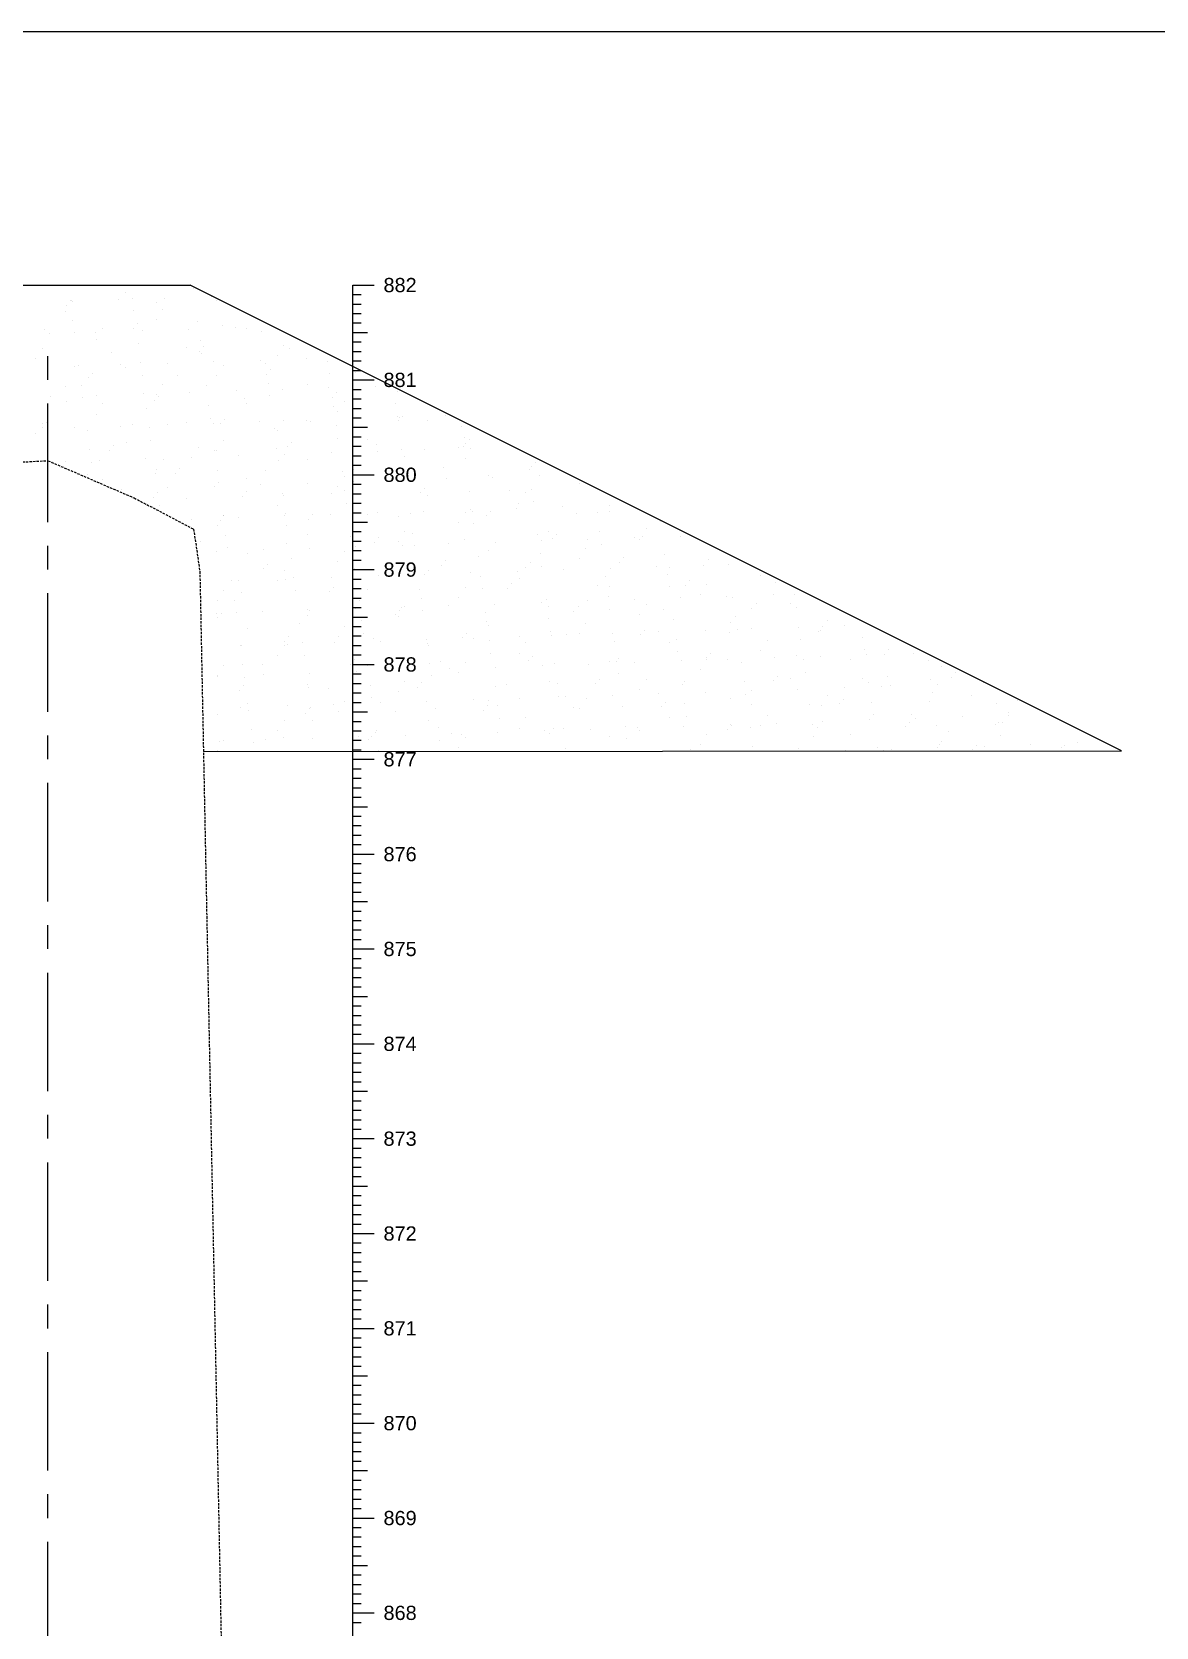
# Model space of a CAD drawing. Header units: millimetres. Extents: x 2640 to 12113, y 6003 to 13668.
# Drawn here: x 4032 to 4150.6, y 12209 to 12377.2 of the extents above; entities that cross this region are included whole.
import ezdxf
from ezdxf.enums import TextEntityAlignment as Align

# ---------------------------------------------------------------- set-up
doc = ezdxf.new("R2010")
doc.units = ezdxf.units.MM
doc.linetypes.add('CENTER', pattern=[2, 1.25, -0.25, 0.25, -0.25])
doc.linetypes.add('HIDDEN', pattern=[0.375, 0.25, -0.125])
for name, color, linetype in [('CL', 6, 'CENTER'), ('CS_Drawing', 7, 'Continuous'), ('GL', 3, 'HIDDEN')]:
    doc.layers.add(name, color=color, linetype=linetype)
doc.styles.get("Standard").update_dxf_attribs({"font": 'arial.ttf'})

msp = doc.modelspace()

# ---------------------------------------------------------------- linework, layer by layer
for p in [(4018.728, 12350.504), (4146.922, 12301.407)]:
    msp.add_line(p, (4048.728, 12350.504))
at = {"linetype": 'Continuous'}
for p, q in [((4036.081, 12348.856), (4036.081, 12348.856)), ((4036.167, 12348.841), (4036.167, 12348.841)), ((4036.284, 12348.799), (4036.284, 12348.799)), ((4041.178, 12348.959), (4041.178, 12348.959)), ((4041.946, 12349.728), (4041.946, 12349.728)), ((4042.621, 12349.133), (4042.621, 12349.133)), ((4045.191, 12348.622), (4045.191, 12348.622)), ((4046.072, 12349.119), (4046.072, 12349.119)), ((4049.063, 12350.152), (4049.063, 12350.152)), ((4050.967, 12349.279), (4050.967, 12349.279)), ((4051.528, 12348.904), (4051.528, 12348.904)), ((4035.585, 12347.677), (4035.585, 12347.677)), ((4035.738, 12348.373), (4035.738, 12348.373)), ((4042.795, 12347.81), (4042.795, 12347.81)), ((4045.85, 12347.924), (4045.85, 12347.924)), ((4033.421, 12345.845), (4033.421, 12345.845)), ((4033.903, 12345.364), (4033.903, 12345.364)), ((4036.353, 12346.791), (4036.353, 12346.791)), ((4036.527, 12345.469), (4036.527, 12345.469)), ((4038.797, 12345.524), (4038.797, 12345.524)), ((4039.489, 12345.872), (4039.489, 12345.872)), ((4042.737, 12345.944), (4042.737, 12345.944)), ((4043.166, 12346.412), (4043.166, 12346.412)), ((4043.691, 12345.684), (4043.691, 12345.684)), ((4045.167, 12346.853), (4045.167, 12346.853)), ((4048.585, 12345.844), (4048.585, 12345.844)), ((4049.517, 12346.702), (4049.517, 12346.702)), ((4052.191, 12346.192), (4052.191, 12346.192)), ((4053.479, 12346.004), (4053.479, 12346.004)), ((4054.681, 12345.921), (4054.681, 12345.921)), ((4056.231, 12345.657), (4056.231, 12345.657)), ((4033.129, 12343.821), (4033.129, 12343.821)), ((4038.807, 12344.801), (4038.807, 12344.801)), ((4043.249, 12344.36), (4043.249, 12344.36)), ((4048.32, 12343.87), (4048.32, 12343.87)), ((4049.789, 12344.637), (4049.789, 12344.637)), ((4050.166, 12343.982), (4050.166, 12343.982)), ((4058.585, 12344.117), (4058.585, 12344.117)), ((4059.191, 12343.763), (4059.191, 12343.763)), ((4032.446, 12342.75), (4032.446, 12342.75)), ((4036.531, 12341.938), (4036.531, 12341.938)), ((4036.981, 12342.019), (4036.981, 12342.019)), ((4040.421, 12343.416), (4040.421, 12343.416)), ((4041.426, 12342.098), (4041.426, 12342.098)), ((4043.521, 12342.295), (4043.521, 12342.295)), ((4046.32, 12342.258), (4046.32, 12342.258)), ((4049.737, 12343.514), (4049.737, 12343.514)), ((4049.963, 12343.315), (4049.963, 12343.315)), ((4051.214, 12342.418), (4051.214, 12342.418)), ((4052.224, 12342.065), (4052.224, 12342.065)), ((4056.108, 12342.578), (4056.108, 12342.578)), ((4056.686, 12342.207), (4056.686, 12342.207)), ((4057.902, 12343.046), (4057.902, 12343.046)), ((4061.002, 12342.738), (4061.002, 12342.738)), ((4063.226, 12342.484), (4063.226, 12342.484)), ((4037.967, 12340.738), (4037.967, 12340.738)), ((4038.396, 12341.206), (4038.396, 12341.206)), ((4041.96, 12341.819), (4041.96, 12341.819)), ((4043.695, 12340.973), (4043.695, 12340.973)), ((4047.421, 12340.986), (4047.421, 12340.986)), ((4051.542, 12340.994), (4051.542, 12340.994)), ((4056.737, 12341.085), (4056.737, 12341.085)), ((4057.166, 12341.553), (4057.166, 12341.553)), ((4063.4, 12341.162), (4063.4, 12341.162)), ((4066.191, 12341.333), (4066.191, 12341.333)), ((4033.988, 12338.715), (4033.988, 12338.715)), ((4035.6, 12339.767), (4035.6, 12339.767)), ((4037.253, 12339.954), (4037.253, 12339.954)), ((4037.427, 12338.631), (4037.427, 12338.631)), ((4038.882, 12338.875), (4038.882, 12338.875)), ((4043.776, 12339.035), (4043.776, 12339.035)), ((4045.182, 12338.943), (4045.182, 12338.943)), ((4045.396, 12338.776), (4045.396, 12338.776)), ((4045.864, 12340.014), (4045.864, 12340.014)), ((4048.67, 12339.195), (4048.67, 12339.195)), ((4050.418, 12339.865), (4050.418, 12339.865)), ((4053.564, 12339.355), (4053.564, 12339.355)), ((4054.42, 12338.557), (4054.42, 12338.557)), ((4056.958, 12340.142), (4056.958, 12340.142)), ((4057.132, 12338.82), (4057.132, 12338.82)), ((4058.458, 12339.515), (4058.458, 12339.515)), ((4061.056, 12340.063), (4061.056, 12340.063)), ((4063.352, 12339.675), (4063.352, 12339.675)), ((4063.737, 12338.655), (4063.737, 12338.655)), ((4064.166, 12339.123), (4064.166, 12339.123)), ((4068.246, 12339.835), (4068.246, 12339.835)), ((4070.638, 12339.238), (4070.638, 12339.238)), ((4035.65, 12338.21), (4035.65, 12338.21)), ((4038.821, 12336.891), (4038.821, 12336.891)), ((4039.504, 12337.963), (4039.504, 12337.963)), ((4044.149, 12337.523), (4044.149, 12337.523)), ((4044.967, 12338.308), (4044.967, 12338.308)), ((4050.689, 12337.8), (4050.689, 12337.8)), ((4054.695, 12338.011), (4054.695, 12338.011)), ((4063.854, 12337.712), (4063.854, 12337.712)), ((4064.277, 12337.187), (4064.277, 12337.187)), ((4064.96, 12338.258), (4064.96, 12338.258)), ((4070.394, 12337.989), (4070.394, 12337.989)), ((4033.143, 12335.911), (4033.143, 12335.911)), ((4033.196, 12335.532), (4033.196, 12335.532)), ((4033.625, 12336), (4033.625, 12336)), ((4036.5, 12335.441), (4036.5, 12335.441)), ((4037.881, 12335.181), (4037.881, 12335.181)), ((4041.394, 12335.601), (4041.394, 12335.601)), ((4042.65, 12335.78), (4042.65, 12335.78)), ((4044.421, 12335.458), (4044.421, 12335.458)), ((4046.288, 12335.761), (4046.288, 12335.761)), ((4048.335, 12335.96), (4048.335, 12335.96)), ((4050.863, 12336.478), (4050.863, 12336.478)), ((4051.183, 12335.921), (4051.183, 12335.921)), ((4051.966, 12335.879), (4051.966, 12335.879)), ((4052.395, 12336.347), (4052.395, 12336.347)), ((4056.077, 12336.081), (4056.077, 12336.081)), ((4057.586, 12335.37), (4057.586, 12335.37)), ((4057.917, 12335.136), (4057.917, 12335.136)), ((4058.599, 12336.207), (4058.599, 12336.207)), ((4060.971, 12336.241), (4060.971, 12336.241)), ((4061.42, 12336.127), (4061.42, 12336.127)), ((4064.126, 12335.647), (4064.126, 12335.647)), ((4065.865, 12336.401), (4065.865, 12336.401)), ((4070.568, 12336.667), (4070.568, 12336.667)), ((4070.737, 12336.226), (4070.737, 12336.226)), ((4070.759, 12336.561), (4070.759, 12336.561)), ((4071.166, 12336.694), (4071.166, 12336.694)), ((4073.791, 12336.256), (4073.791, 12336.256)), ((4075.653, 12336.721), (4075.653, 12336.721)), ((4077.29, 12335.558), (4077.29, 12335.558)), ((4032.461, 12334.84), (4032.461, 12334.84)), ((4040.625, 12333.57), (4040.625, 12333.57)), ((4041.974, 12333.909), (4041.974, 12333.909)), ((4044.595, 12334.136), (4044.595, 12334.136)), ((4052.239, 12334.155), (4052.239, 12334.155)), ((4058.966, 12333.449), (4058.966, 12333.449)), ((4059.395, 12333.917), (4059.395, 12333.917)), ((4064.3, 12334.325), (4064.3, 12334.325)), ((4067.43, 12334.204), (4067.43, 12334.204)), ((4068.42, 12333.698), (4068.42, 12333.698)), ((4077.562, 12333.493), (4077.562, 12333.493)), ((4077.695, 12334.451), (4077.695, 12334.451)), ((4077.736, 12333.796), (4077.736, 12333.796)), ((4078.165, 12334.264), (4078.165, 12334.264)), ((4034.235, 12331.855), (4034.235, 12331.855)), ((4035.614, 12331.857), (4035.614, 12331.857)), ((4038.153, 12333.116), (4038.153, 12333.116)), ((4038.327, 12331.794), (4038.327, 12331.794)), ((4039.129, 12332.015), (4039.129, 12332.015)), ((4040.196, 12333.102), (4040.196, 12333.102)), ((4044.023, 12332.175), (4044.023, 12332.175)), ((4045.878, 12332.104), (4045.878, 12332.104)), ((4048.917, 12332.335), (4048.917, 12332.335)), ((4049.65, 12333.351), (4049.65, 12333.351)), ((4051.318, 12333.028), (4051.318, 12333.028)), ((4051.556, 12333.084), (4051.556, 12333.084)), ((4053.811, 12332.495), (4053.811, 12332.495)), ((4057.858, 12333.305), (4057.858, 12333.305)), ((4058.032, 12331.983), (4058.032, 12331.983)), ((4058.705, 12332.655), (4058.705, 12332.655)), ((4061.07, 12332.153), (4061.07, 12332.153)), ((4063.6, 12332.815), (4063.6, 12332.815)), ((4068.494, 12332.975), (4068.494, 12332.975)), ((4071.022, 12333.217), (4071.022, 12333.217)), ((4071.334, 12332.4), (4071.334, 12332.4)), ((4073.388, 12333.135), (4073.388, 12333.135)), ((4077.012, 12333.38), (4077.012, 12333.38)), ((4077.736, 12332.171), (4077.736, 12332.171)), ((4078.282, 12333.295), (4078.282, 12333.295)), ((4085.165, 12331.835), (4085.165, 12331.835)), ((4037.88, 12330.574), (4037.88, 12330.574)), ((4045.05, 12330.686), (4045.05, 12330.686)), ((4045.196, 12331.033), (4045.196, 12331.033)), ((4047.196, 12330.673), (4047.196, 12330.673)), ((4047.625, 12331.141), (4047.625, 12331.141)), ((4051.59, 12330.963), (4051.59, 12330.963)), ((4054.71, 12330.101), (4054.71, 12330.101)), ((4056.65, 12330.921), (4056.65, 12330.921)), ((4064.754, 12330.875), (4064.754, 12330.875)), ((4064.974, 12330.348), (4064.974, 12330.348)), ((4065.966, 12331.02), (4065.966, 12331.02)), ((4066.395, 12331.488), (4066.395, 12331.488)), ((4075.42, 12331.268), (4075.42, 12331.268)), ((4075.738, 12330.072), (4075.738, 12330.072)), ((4080.166, 12330.397), (4080.166, 12330.397)), ((4080.632, 12330.232), (4080.632, 12330.232)), ((4084.459, 12331.063), (4084.459, 12331.063)), ((4084.736, 12331.367), (4084.736, 12331.367)), ((4085.526, 12330.392), (4085.526, 12330.392)), ((4039.518, 12330.053), (4039.518, 12330.053)), ((4041.479, 12328.952), (4041.479, 12328.952)), ((4045.321, 12328.621), (4045.321, 12328.621)), ((4046.373, 12329.112), (4046.373, 12329.112)), ((4051.267, 12329.272), (4051.267, 12329.272)), ((4051.764, 12329.641), (4051.764, 12329.641)), ((4054.625, 12328.711), (4054.625, 12328.711)), ((4056.162, 12329.432), (4056.162, 12329.432)), ((4058.486, 12328.533), (4058.486, 12328.533)), ((4061.056, 12329.592), (4061.056, 12329.592)), ((4063.649, 12328.492), (4063.649, 12328.492)), ((4064.292, 12329.277), (4064.292, 12329.277)), ((4065.026, 12328.81), (4065.026, 12328.81)), ((4065.95, 12329.752), (4065.95, 12329.752)), ((4072.966, 12328.59), (4072.966, 12328.59)), ((4073.395, 12329.058), (4073.395, 12329.058)), ((4078.19, 12328.721), (4078.19, 12328.721)), ((4082.419, 12328.839), (4082.419, 12328.839)), ((4084.07, 12328.592), (4084.07, 12328.592)), ((4084.73, 12328.998), (4084.73, 12328.998)), ((4089.748, 12329.573), (4089.748, 12329.573)), ((4091.736, 12328.937), (4091.736, 12328.937)), ((4044.879, 12328.145), (4044.879, 12328.145)), ((4045.495, 12327.299), (4045.495, 12327.299)), ((4048.349, 12328.05), (4048.349, 12328.05)), ((4054.196, 12328.243), (4054.196, 12328.243)), ((4057.931, 12327.226), (4057.931, 12327.226)), ((4058.614, 12328.297), (4058.614, 12328.297)), ((4065.2, 12327.488), (4065.2, 12327.488)), ((4073.805, 12328.346), (4073.805, 12328.346)), ((4078.251, 12326.798), (4078.251, 12326.798)), ((4083.145, 12326.958), (4083.145, 12326.958)), ((4083.387, 12327.521), (4083.387, 12327.521)), ((4084.904, 12327.676), (4084.904, 12327.676)), ((4088.039, 12327.118), (4088.039, 12327.118)), ((4092.933, 12327.278), (4092.933, 12327.278)), ((4048.886, 12325.837), (4048.886, 12325.837)), ((4051.571, 12325.174), (4051.571, 12325.174)), ((4051.879, 12325.715), (4051.879, 12325.715)), ((4052.218, 12326.191), (4052.218, 12326.191)), ((4052.253, 12326.245), (4052.253, 12326.245)), ((4053.78, 12325.997), (4053.78, 12325.997)), ((4058.674, 12326.158), (4058.674, 12326.158)), ((4058.758, 12326.468), (4058.758, 12326.468)), ((4058.932, 12325.146), (4058.932, 12325.146)), ((4061.196, 12325.814), (4061.196, 12325.814)), ((4061.625, 12326.282), (4061.625, 12326.282)), ((4063.568, 12326.318), (4063.568, 12326.318)), ((4067.445, 12326.294), (4067.445, 12326.294)), ((4068.462, 12326.478), (4068.462, 12326.478)), ((4070.649, 12326.062), (4070.649, 12326.062)), ((4071.922, 12326.379), (4071.922, 12326.379)), ((4073.357, 12326.638), (4073.357, 12326.638)), ((4077.027, 12325.47), (4077.027, 12325.47)), ((4077.709, 12326.541), (4077.709, 12326.541)), ((4078.462, 12326.656), (4078.462, 12326.656)), ((4078.636, 12325.334), (4078.636, 12325.334)), ((4079.966, 12326.161), (4079.966, 12326.161)), ((4080.395, 12326.629), (4080.395, 12326.629)), ((4089.419, 12326.409), (4089.419, 12326.409)), ((4091.627, 12326.568), (4091.627, 12326.568)), ((4092.901, 12326.59), (4092.901, 12326.59)), ((4098.341, 12325.523), (4098.341, 12325.523)), ((4049.854, 12323.505), (4049.854, 12323.505)), ((4052.49, 12324.126), (4052.49, 12324.126)), ((4061.084, 12324.243), (4061.084, 12324.243)), ((4065.654, 12324.038), (4065.654, 12324.038)), ((4068.195, 12323.384), (4068.195, 12323.384)), ((4068.624, 12323.852), (4068.624, 12323.852)), ((4070.666, 12323.419), (4070.666, 12323.419)), ((4071.349, 12324.49), (4071.349, 12324.49)), ((4072.194, 12324.314), (4072.194, 12324.314)), ((4077.649, 12323.633), (4077.649, 12323.633)), ((4080.879, 12323.372), (4080.879, 12323.372)), ((4085.359, 12324.226), (4085.359, 12324.226)), ((4085.774, 12323.532), (4085.774, 12323.532)), ((4086.54, 12324.538), (4086.54, 12324.538)), ((4086.965, 12323.731), (4086.965, 12323.731)), ((4087.394, 12324.199), (4087.394, 12324.199)), ((4090.668, 12323.692), (4090.668, 12323.692)), ((4091.899, 12324.503), (4091.899, 12324.503)), ((4095.562, 12323.852), (4095.562, 12323.852)), ((4096.122, 12323.714), (4096.122, 12323.714)), ((4096.419, 12323.98), (4096.419, 12323.98)), ((4096.805, 12324.785), (4096.805, 12324.785)), ((4100.456, 12324.012), (4100.456, 12324.012)), ((4049.425, 12323.037), (4049.425, 12323.037)), ((4051.515, 12322.412), (4051.515, 12322.412)), ((4052.664, 12322.804), (4052.664, 12322.804)), ((4054.724, 12322.191), (4054.724, 12322.191)), ((4056.409, 12322.572), (4056.409, 12322.572)), ((4058.879, 12323.286), (4058.879, 12323.286)), ((4059.386, 12321.696), (4059.386, 12321.696)), ((4061.303, 12322.732), (4061.303, 12322.732)), ((4064.988, 12322.438), (4064.988, 12322.438)), ((4065.926, 12321.973), (4065.926, 12321.973)), ((4066.197, 12322.892), (4066.197, 12322.892)), ((4071.091, 12323.052), (4071.091, 12323.052)), ((4072.368, 12322.992), (4072.368, 12322.992)), ((4075.985, 12323.212), (4075.985, 12323.212)), ((4079.091, 12321.884), (4079.091, 12321.884)), ((4080.18, 12322.487), (4080.18, 12322.487)), ((4085.631, 12322.161), (4085.631, 12322.161)), ((4089.762, 12321.663), (4089.762, 12321.663)), ((4090.444, 12322.734), (4090.444, 12322.734)), ((4092.073, 12323.181), (4092.073, 12323.181)), ((4094.394, 12321.77), (4094.394, 12321.77)), ((4098.795, 12322.073), (4098.795, 12322.073)), ((4056.425, 12320.608), (4056.425, 12320.608)), ((4056.854, 12321.076), (4056.854, 12321.076)), ((4058.628, 12320.387), (4058.628, 12320.387)), ((4064.306, 12321.367), (4064.306, 12321.367)), ((4065.879, 12320.856), (4065.879, 12320.856)), ((4066.1, 12320.651), (4066.1, 12320.651)), ((4073.441, 12319.989), (4073.441, 12319.989)), ((4073.82, 12320.436), (4073.82, 12320.436)), ((4075.195, 12320.955), (4075.195, 12320.955)), ((4075.624, 12321.423), (4075.624, 12321.423)), ((4078.336, 12320.149), (4078.336, 12320.149)), ((4083.23, 12320.309), (4083.23, 12320.309)), ((4084.084, 12320.682), (4084.084, 12320.682)), ((4084.649, 12321.203), (4084.649, 12321.203)), ((4085.805, 12320.839), (4085.805, 12320.839)), ((4088.124, 12320.469), (4088.124, 12320.469)), ((4093.018, 12320.629), (4093.018, 12320.629)), ((4093.965, 12321.302), (4093.965, 12321.302)), ((4097.912, 12320.789), (4097.912, 12320.789)), ((4099.067, 12320.008), (4099.067, 12320.008)), ((4099.276, 12320.731), (4099.276, 12320.731)), ((4102.806, 12320.949), (4102.806, 12320.949)), ((4103.419, 12321.55), (4103.419, 12321.55)), ((4105.509, 12321.028), (4105.509, 12321.028)), ((4052.267, 12318.335), (4052.267, 12318.335)), ((4053.118, 12319.354), (4053.118, 12319.354)), ((4053.865, 12319.349), (4053.865, 12319.349)), ((4057.946, 12319.316), (4057.946, 12319.316)), ((4058.759, 12319.509), (4058.759, 12319.509)), ((4059.658, 12319.631), (4059.658, 12319.631)), ((4059.832, 12318.309), (4059.832, 12318.309)), ((4063.653, 12319.669), (4063.653, 12319.669)), ((4063.854, 12318.646), (4063.854, 12318.646)), ((4067.459, 12318.384), (4067.459, 12318.384)), ((4068.547, 12319.829), (4068.547, 12319.829)), ((4072.878, 12318.426), (4072.878, 12318.426)), ((4077.724, 12318.631), (4077.724, 12318.631)), ((4079.362, 12319.819), (4079.362, 12319.819)), ((4079.536, 12318.497), (4079.536, 12318.497)), ((4082.195, 12318.525), (4082.195, 12318.525)), ((4082.624, 12318.993), (4082.624, 12318.993)), ((4083.402, 12319.611), (4083.402, 12319.611)), ((4091.649, 12318.774), (4091.649, 12318.774)), ((4092.527, 12319.731), (4092.527, 12319.731)), ((4092.915, 12318.68), (4092.915, 12318.68)), ((4099.241, 12318.686), (4099.241, 12318.686)), ((4100.965, 12318.872), (4100.965, 12318.872)), ((4101.394, 12319.34), (4101.394, 12319.34)), ((4103.18, 12318.927), (4103.18, 12318.927)), ((4108.858, 12319.907), (4108.858, 12319.907)), ((4110.419, 12319.121), (4110.419, 12319.121)), ((4051.585, 12317.264), (4051.585, 12317.264)), ((4053.39, 12317.289), (4053.39, 12317.289)), ((4054.108, 12318.079), (4054.108, 12318.079)), ((4063.425, 12318.178), (4063.425, 12318.178)), ((4066.554, 12317.201), (4066.554, 12317.201)), ((4073.094, 12317.477), (4073.094, 12317.477)), ((4075.954, 12316.714), (4075.954, 12316.714)), ((4077.041, 12317.56), (4077.041, 12317.56)), ((4080.848, 12316.874), (4080.848, 12316.874)), ((4085.742, 12317.034), (4085.742, 12317.034)), ((4086.259, 12317.389), (4086.259, 12317.389)), ((4086.555, 12316.628), (4086.555, 12316.628)), ((4090.636, 12317.194), (4090.636, 12317.194)), ((4092.799, 12317.666), (4092.799, 12317.666)), ((4095.531, 12317.354), (4095.531, 12317.354)), ((4096.819, 12316.875), (4096.819, 12316.875)), ((4100.425, 12317.514), (4100.425, 12317.514)), ((4102.497, 12317.856), (4102.497, 12317.856)), ((4105.319, 12317.674), (4105.319, 12317.674)), ((4105.963, 12317.578), (4105.963, 12317.578)), ((4108.394, 12316.911), (4108.394, 12316.911)), ((4110.213, 12317.834), (4110.213, 12317.834)), ((4112.011, 12316.924), (4112.011, 12316.924)), ((4112.503, 12317.854), (4112.503, 12317.854)), ((4051.483, 12315.914), (4051.483, 12315.914)), ((4051.655, 12315.401), (4051.655, 12315.401)), ((4052.084, 12315.87), (4052.084, 12315.87)), ((4053.564, 12315.967), (4053.564, 12315.967)), ((4056.378, 12316.074), (4056.378, 12316.074)), ((4061.099, 12316.333), (4061.099, 12316.333)), ((4061.108, 12315.65), (4061.108, 12315.65)), ((4061.272, 12316.234), (4061.272, 12316.234)), ((4066.166, 12316.394), (4066.166, 12316.394)), ((4066.826, 12315.136), (4066.826, 12315.136)), ((4070.425, 12315.749), (4070.425, 12315.749)), ((4070.681, 12315.509), (4070.681, 12315.509)), ((4070.854, 12316.217), (4070.854, 12316.217)), ((4071.06, 12316.554), (4071.06, 12316.554)), ((4071.363, 12316.58), (4071.363, 12316.58)), ((4073.268, 12316.155), (4073.268, 12316.155)), ((4079.878, 12315.997), (4079.878, 12315.997)), ((4079.991, 12315.047), (4079.991, 12315.047)), ((4086.531, 12315.324), (4086.531, 12315.324)), ((4089.195, 12316.096), (4089.195, 12316.096)), ((4089.624, 12316.564), (4089.624, 12316.564)), ((4092.973, 12316.344), (4092.973, 12316.344)), ((4096.137, 12315.804), (4096.137, 12315.804)), ((4098.648, 12316.344), (4098.648, 12316.344)), ((4099.695, 12315.236), (4099.695, 12315.236)), ((4106.235, 12315.513), (4106.235, 12315.513)), ((4107.965, 12316.443), (4107.965, 12316.443)), ((4112.677, 12316.532), (4112.677, 12316.532)), ((4115.915, 12315.119), (4115.915, 12315.119)), ((4054.738, 12314.282), (4054.738, 12314.282)), ((4059.083, 12313.44), (4059.083, 12313.44)), ((4060.286, 12314.859), (4060.286, 12314.859)), ((4064.32, 12313.457), (4064.32, 12313.457)), ((4065.003, 12314.528), (4065.003, 12314.528)), ((4067, 12313.813), (4067, 12313.813)), ((4077.424, 12313.319), (4077.424, 12313.319)), ((4077.853, 12313.787), (4077.853, 12313.787)), ((4078.583, 12313.289), (4078.583, 12313.289)), ((4080.194, 12314.577), (4080.194, 12314.577)), ((4083.477, 12313.449), (4083.477, 12313.449)), ((4086.705, 12314.002), (4086.705, 12314.002)), ((4086.878, 12313.567), (4086.878, 12313.567)), ((4088.371, 12313.609), (4088.371, 12313.609)), ((4089.776, 12313.753), (4089.776, 12313.753)), ((4090.459, 12314.824), (4090.459, 12314.824)), ((4093.265, 12313.769), (4093.265, 12313.769)), ((4096.194, 12313.666), (4096.194, 12313.666)), ((4096.623, 12314.134), (4096.623, 12314.134)), ((4098.159, 12313.929), (4098.159, 12313.929)), ((4103.053, 12314.089), (4103.053, 12314.089)), ((4105.648, 12313.915), (4105.648, 12313.915)), ((4105.65, 12314.873), (4105.65, 12314.873)), ((4106.409, 12314.19), (4106.409, 12314.19)), ((4107.947, 12314.249), (4107.947, 12314.249)), ((4112.842, 12314.409), (4112.842, 12314.409)), ((4114.964, 12314.013), (4114.964, 12314.013)), ((4115.232, 12314.048), (4115.232, 12314.048)), ((4115.393, 12314.481), (4115.393, 12314.481)), ((4117.736, 12314.569), (4117.736, 12314.569)), ((4119.672, 12313.359), (4119.672, 12313.359)), ((4054.018, 12312.517), (4054.018, 12312.517)), ((4054.112, 12312.489), (4054.112, 12312.489)), ((4058.642, 12312.477), (4058.642, 12312.477)), ((4058.654, 12312.972), (4058.654, 12312.972)), ((4059.006, 12312.649), (4059.006, 12312.649)), ((4060.558, 12312.794), (4060.558, 12312.794)), ((4063.9, 12312.809), (4063.9, 12312.809)), ((4068.108, 12313.22), (4068.108, 12313.22)), ((4068.794, 12312.969), (4068.794, 12312.969)), ((4073.689, 12313.129), (4073.689, 12313.129)), ((4073.723, 12312.705), (4073.723, 12312.705)), ((4073.834, 12312.526), (4073.834, 12312.526)), ((4080.263, 12312.982), (4080.263, 12312.982)), ((4080.437, 12311.66), (4080.437, 12311.66)), ((4083.416, 12311.701), (4083.416, 12311.701)), ((4084.098, 12312.773), (4084.098, 12312.773)), ((4093.427, 12312.894), (4093.427, 12312.894)), ((4099.29, 12312.821), (4099.29, 12312.821)), ((4099.967, 12313.171), (4099.967, 12313.171)), ((4100.141, 12311.849), (4100.141, 12311.849)), ((4103.623, 12311.705), (4103.623, 12311.705)), ((4108.872, 12311.997), (4108.872, 12311.997)), ((4109.554, 12313.068), (4109.554, 12313.068)), ((4113.132, 12313.082), (4113.132, 12313.082)), ((4119.846, 12312.037), (4119.846, 12312.037)), ((4121.964, 12311.584), (4121.964, 12311.584)), ((4122.393, 12312.052), (4122.393, 12312.052)), ((4124.98, 12311.666), (4124.98, 12311.666)), ((4052.282, 12310.426), (4052.282, 12310.426)), ((4054.29, 12310.452), (4054.29, 12310.452)), ((4056.338, 12310.444), (4056.338, 12310.444)), ((4057.96, 12311.406), (4057.96, 12311.406)), ((4060.732, 12311.472), (4060.732, 12311.472)), ((4065.654, 12310.542), (4065.654, 12310.542)), ((4066.083, 12311.011), (4066.083, 12311.011)), ((4067.454, 12310.363), (4067.454, 12310.363)), ((4067.474, 12310.474), (4067.474, 12310.474)), ((4073.994, 12310.64), (4073.994, 12310.64)), ((4075.108, 12310.791), (4075.108, 12310.791)), ((4076.039, 12310.066), (4076.039, 12310.066)), ((4077.738, 12310.721), (4077.738, 12310.721)), ((4080.933, 12310.226), (4080.933, 12310.226)), ((4084.424, 12310.89), (4084.424, 12310.89)), ((4084.853, 12311.358), (4084.853, 12311.358)), ((4085.827, 12310.386), (4085.827, 12310.386)), ((4087.159, 12310.552), (4087.159, 12310.552)), ((4090.721, 12310.546), (4090.721, 12310.546)), ((4092.93, 12310.77), (4092.93, 12310.77)), ((4093.699, 12310.829), (4093.699, 12310.829)), ((4093.878, 12311.138), (4093.878, 12311.138)), ((4095.615, 12310.706), (4095.615, 12310.706)), ((4100.51, 12310.866), (4100.51, 12310.866)), ((4102.512, 12309.946), (4102.512, 12309.946)), ((4103.194, 12311.237), (4103.194, 12311.237)), ((4103.194, 12311.017), (4103.194, 12311.017)), ((4105.404, 12311.026), (4105.404, 12311.026)), ((4106.863, 12310.74), (4106.863, 12310.74)), ((4110.298, 12311.186), (4110.298, 12311.186)), ((4112.648, 12311.485), (4112.648, 12311.485)), ((4113.403, 12311.017), (4113.403, 12311.017)), ((4115.192, 12311.346), (4115.192, 12311.346)), ((4118.386, 12311.066), (4118.386, 12311.066)), ((4120.086, 12311.506), (4120.086, 12311.506)), ((4126.568, 12310.929), (4126.568, 12310.929)), ((4127.968, 12310.241), (4127.968, 12310.241)), ((4051.568, 12309.266), (4051.568, 12309.266)), ((4051.599, 12309.354), (4051.599, 12309.354)), ((4054.313, 12308.234), (4054.313, 12308.234)), ((4054.464, 12309.13), (4054.464, 12309.13)), ((4056.462, 12309.426), (4056.462, 12309.426)), ((4061.113, 12308.423), (4061.113, 12308.423)), ((4061.356, 12309.586), (4061.356, 12309.586)), ((4066.251, 12309.746), (4066.251, 12309.746)), ((4067.726, 12308.298), (4067.726, 12308.298)), ((4071.377, 12308.67), (4071.377, 12308.67)), ((4073.083, 12308.581), (4073.083, 12308.581)), ((4074.168, 12309.318), (4074.168, 12309.318)), ((4077.056, 12309.65), (4077.056, 12309.65)), ((4080.891, 12308.21), (4080.891, 12308.21)), ((4082.108, 12308.361), (4082.108, 12308.361)), ((4086.569, 12308.719), (4086.569, 12308.719)), ((4087.431, 12308.487), (4087.431, 12308.487)), ((4091.424, 12308.46), (4091.424, 12308.46)), ((4091.853, 12308.928), (4091.853, 12308.928)), ((4093.873, 12309.507), (4093.873, 12309.507)), ((4096.834, 12308.965), (4096.834, 12308.965)), ((4100.595, 12308.399), (4100.595, 12308.399)), ((4100.878, 12308.708), (4100.878, 12308.708)), ((4107.135, 12308.675), (4107.135, 12308.675)), ((4110.194, 12308.807), (4110.194, 12308.807)), ((4110.623, 12309.275), (4110.623, 12309.275)), ((4112.025, 12309.014), (4112.025, 12309.014)), ((4113.577, 12309.695), (4113.577, 12309.695)), ((4119.648, 12309.056), (4119.648, 12309.056)), ((4120.3, 12308.587), (4120.3, 12308.587)), ((4122.29, 12309.261), (4122.29, 12309.261)), ((4122.599, 12308.231), (4122.599, 12308.231)), ((4126.84, 12308.864), (4126.84, 12308.864)), ((4127.493, 12308.391), (4127.493, 12308.391)), ((4128.964, 12309.154), (4128.964, 12309.154)), ((4129.393, 12309.622), (4129.393, 12309.622)), ((4132.387, 12308.551), (4132.387, 12308.551)), ((4053.884, 12307.766), (4053.884, 12307.766)), ((4061.186, 12308.022), (4061.186, 12308.022)), ((4063.338, 12308.014), (4063.338, 12308.014)), ((4065.017, 12306.618), (4065.017, 12306.618)), ((4067.9, 12306.976), (4067.9, 12306.976)), ((4070.695, 12307.599), (4070.695, 12307.599)), ((4072.654, 12308.113), (4072.654, 12308.113)), ((4073.657, 12306.631), (4073.657, 12306.631)), ((4078.552, 12306.791), (4078.552, 12306.791)), ((4080.209, 12306.667), (4080.209, 12306.667)), ((4083.446, 12306.951), (4083.446, 12306.951)), ((4087.605, 12307.165), (4087.605, 12307.165)), ((4088.34, 12307.111), (4088.34, 12307.111)), ((4090.473, 12306.914), (4090.473, 12306.914)), ((4093.234, 12307.271), (4093.234, 12307.271)), ((4096.151, 12307.894), (4096.151, 12307.894)), ((4098.128, 12307.431), (4098.128, 12307.431)), ((4103.022, 12307.591), (4103.022, 12307.591)), ((4105.665, 12306.963), (4105.665, 12306.963)), ((4107.309, 12307.353), (4107.309, 12307.353)), ((4107.916, 12307.751), (4107.916, 12307.751)), ((4112.81, 12307.911), (4112.81, 12307.911)), ((4115.929, 12307.21), (4115.929, 12307.21)), ((4117.623, 12306.846), (4117.623, 12306.846)), ((4117.705, 12308.071), (4117.705, 12308.071)), ((4120.572, 12306.522), (4120.572, 12306.522)), ((4121.607, 12308.19), (4121.607, 12308.19)), ((4126.647, 12306.626), (4126.647, 12306.626)), ((4127.014, 12307.542), (4127.014, 12307.542)), ((4131.121, 12307.258), (4131.121, 12307.258)), ((4135.964, 12306.725), (4135.964, 12306.725)), ((4051.567, 12305.238), (4051.567, 12305.238)), ((4054.081, 12305.991), (4054.081, 12305.991)), ((4054.753, 12306.372), (4054.753, 12306.372)), ((4054.918, 12305.68), (4054.918, 12305.68)), ((4058.975, 12306.151), (4058.975, 12306.151)), ((4060.884, 12305.336), (4060.884, 12305.336)), ((4061.313, 12305.805), (4061.313, 12305.805)), ((4061.458, 12305.957), (4061.458, 12305.957)), ((4063.869, 12306.311), (4063.869, 12306.311)), ((4064.335, 12305.547), (4064.335, 12305.547)), ((4068.763, 12306.471), (4068.763, 12306.471)), ((4070.337, 12305.585), (4070.337, 12305.585)), ((4074.623, 12305.868), (4074.623, 12305.868)), ((4079.654, 12305.683), (4079.654, 12305.683)), ((4080.083, 12306.152), (4080.083, 12306.152)), ((4081.163, 12306.145), (4081.163, 12306.145)), ((4084.113, 12304.863), (4084.113, 12304.863)), ((4089.107, 12305.932), (4089.107, 12305.932)), ((4089.791, 12305.843), (4089.791, 12305.843)), ((4094.327, 12306.057), (4094.327, 12306.057)), ((4098.424, 12306.031), (4098.424, 12306.031)), ((4098.853, 12306.499), (4098.853, 12306.499)), ((4099.304, 12304.911), (4099.304, 12304.911)), ((4100.867, 12306.334), (4100.867, 12306.334)), ((4101.041, 12305.011), (4101.041, 12305.011)), ((4107.877, 12306.279), (4107.877, 12306.279)), ((4109.569, 12305.158), (4109.569, 12305.158)), ((4114.032, 12306.245), (4114.032, 12306.245)), ((4115.247, 12306.138), (4115.247, 12306.138)), ((4117.194, 12306.378), (4117.194, 12306.378)), ((4120.746, 12305.2), (4120.746, 12305.2)), ((4124.76, 12305.207), (4124.76, 12305.207)), ((4130.121, 12304.965), (4130.121, 12304.965)), ((4133.736, 12306.434), (4133.736, 12306.434)), ((4135.016, 12305.125), (4135.016, 12305.125)), ((4135.025, 12305.454), (4135.025, 12305.454)), ((4055.19, 12303.615), (4055.19, 12303.615)), ((4057.974, 12303.496), (4057.974, 12303.496)), ((4058.657, 12304.567), (4058.657, 12304.567)), ((4061.632, 12304.634), (4061.632, 12304.634)), ((4068.312, 12303.375), (4068.312, 12303.375)), ((4068.355, 12303.526), (4068.355, 12303.526)), ((4073.848, 12304.616), (4073.848, 12304.616)), ((4074.895, 12303.803), (4074.895, 12303.803)), ((4076.286, 12303.205), (4076.286, 12303.205)), ((4077.337, 12303.155), (4077.337, 12303.155)), ((4081.18, 12303.365), (4081.18, 12303.365)), ((4081.337, 12304.823), (4081.337, 12304.823)), ((4083.43, 12303.791), (4083.43, 12303.791)), ((4086.074, 12303.525), (4086.074, 12303.525)), ((4086.653, 12303.254), (4086.653, 12303.254)), ((4087.082, 12303.722), (4087.082, 12303.722)), ((4088.059, 12303.715), (4088.059, 12303.715)), ((4090.968, 12303.685), (4090.968, 12303.685)), ((4094.599, 12303.992), (4094.599, 12303.992)), ((4095.863, 12303.845), (4095.863, 12303.845)), ((4096.107, 12303.502), (4096.107, 12303.502)), ((4100.757, 12304.005), (4100.757, 12304.005)), ((4105.423, 12303.601), (4105.423, 12303.601)), ((4105.651, 12304.165), (4105.651, 12304.165)), ((4105.852, 12304.069), (4105.852, 12304.069)), ((4107.764, 12303.903), (4107.764, 12303.903)), ((4108.886, 12304.087), (4108.886, 12304.087)), ((4110.545, 12304.325), (4110.545, 12304.325)), ((4114.304, 12304.18), (4114.304, 12304.18)), ((4114.877, 12303.849), (4114.877, 12303.849)), ((4115.439, 12304.485), (4115.439, 12304.485)), ((4118.4, 12303.156), (4118.4, 12303.156)), ((4120.333, 12304.645), (4120.333, 12304.645)), ((4124.193, 12303.948), (4124.193, 12303.948)), ((4124.622, 12304.416), (4124.622, 12304.416)), ((4125.227, 12304.805), (4125.227, 12304.805)), ((4127.468, 12304.092), (4127.468, 12304.092)), ((4128.664, 12303.402), (4128.664, 12303.402)), ((4133.647, 12304.197), (4133.647, 12304.197)), ((4134.008, 12304.369), (4134.008, 12304.369)), ((4134.342, 12304.383), (4134.342, 12304.383)), ((4051.815, 12302.405), (4051.815, 12302.405)), ((4052.296, 12302.516), (4052.296, 12302.516)), ((4055.364, 12302.293), (4055.364, 12302.293)), ((4056.71, 12302.565), (4056.71, 12302.565)), ((4058.567, 12302.808), (4058.567, 12302.808)), ((4061.604, 12302.725), (4061.604, 12302.725)), ((4066.498, 12302.885), (4066.498, 12302.885)), ((4067.488, 12302.564), (4067.488, 12302.564)), ((4067.883, 12302.907), (4067.883, 12302.907)), ((4071.392, 12303.045), (4071.392, 12303.045)), ((4075.069, 12302.481), (4075.069, 12302.481)), ((4077.07, 12301.74), (4077.07, 12301.74)), ((4077.752, 12302.811), (4077.752, 12302.811)), ((4088.331, 12301.65), (4088.331, 12301.65)), ((4092.944, 12302.86), (4092.944, 12302.86)), ((4094.773, 12302.67), (4094.773, 12302.67)), ((4101.495, 12301.561), (4101.495, 12301.561)), ((4102.526, 12302.036), (4102.526, 12302.036)), ((4103.208, 12303.107), (4103.208, 12303.107)), ((4108.035, 12301.838), (4108.035, 12301.838)), ((4112.852, 12301.64), (4112.852, 12301.64)), ((4114.478, 12302.858), (4114.478, 12302.858)), ((4121.2, 12301.75), (4121.2, 12301.75)), ((4122.684, 12301.582), (4122.684, 12301.582)), ((4127.578, 12301.742), (4127.578, 12301.742)), ((4127.74, 12302.027), (4127.74, 12302.027)), ((4127.982, 12302.331), (4127.982, 12302.331)), ((4131.193, 12301.519), (4131.193, 12301.519)), ((4131.622, 12301.987), (4131.622, 12301.987)), ((4132.472, 12301.902), (4132.472, 12301.902)), ((4134.182, 12303.047), (4134.182, 12303.047)), ((4137.366, 12302.062), (4137.366, 12302.062)), ((4140.647, 12301.767), (4140.647, 12301.767)), ((4140.904, 12301.938), (4140.904, 12301.938)), ((4142.26, 12302.222), (4142.26, 12302.222)), ((4051.614, 12301.445), (4051.614, 12301.445)), ((4068.626, 12301.461), (4068.626, 12301.461)), ((4081.791, 12301.373), (4081.791, 12301.373)), ((4117.789, 12301.422), (4117.789, 12301.422)), ((4121.877, 12301.42), (4121.877, 12301.42)), ((4137.496, 12301.4), (4137.496, 12301.4))]:
    msp.add_line(p, q, dxfattribs=at)
at = {"color": 85, "true_color": 0x58ba48}
msp.add_line((4050.129, 12301.322), (4146.922, 12301.407), dxfattribs=at)
msp.add_lwpolyline([(3529.04, 11765.403), (4279.04, 11765.403), (4279.04, 12377.195), (3529.04, 12377.195)], close=True)
at = {"layer": 'CL', "ltscale": 10}
msp.add_line((4033.73, 11825.504), (4033.73, 12345.504), dxfattribs=at)
at = {"layer": 'CS_Drawing'}
for p, q in [((4065.866, 12350.504), (4068.116, 12350.504)), ((4065.866, 12350.504), (4067.441, 12350.504)), ((4065.866, 11820.504), (4065.866, 12350.504)), ((4065.866, 12349.504), (4066.766, 12349.504)), ((4065.866, 12348.504), (4066.766, 12348.504)), ((4065.866, 12347.504), (4066.766, 12347.504)), ((4065.866, 12346.504), (4066.766, 12346.504)), ((4065.866, 12345.504), (4067.441, 12345.504)), ((4065.866, 12345.504), (4066.766, 12345.504)), ((4065.866, 12344.504), (4066.766, 12344.504)), ((4065.866, 12343.504), (4066.766, 12343.504)), ((4065.866, 12342.504), (4066.766, 12342.504)), ((4065.866, 12341.504), (4066.766, 12341.504)), ((4065.866, 12340.504), (4068.116, 12340.504)), ((4065.866, 12340.504), (4067.441, 12340.504)), ((4065.866, 12340.504), (4066.766, 12340.504)), ((4065.866, 12339.504), (4066.766, 12339.504)), ((4065.866, 12338.504), (4066.766, 12338.504)), ((4065.866, 12337.504), (4066.766, 12337.504)), ((4065.866, 12336.504), (4066.766, 12336.504)), ((4065.866, 12335.504), (4067.441, 12335.504)), ((4065.866, 12335.504), (4066.766, 12335.504)), ((4065.866, 12334.504), (4066.766, 12334.504)), ((4065.866, 12333.504), (4066.766, 12333.504)), ((4065.866, 12332.504), (4066.766, 12332.504)), ((4065.866, 12331.504), (4066.766, 12331.504)), ((4065.866, 12330.504), (4068.116, 12330.504)), ((4065.866, 12330.504), (4067.441, 12330.504)), ((4065.866, 12330.504), (4066.766, 12330.504)), ((4065.866, 12329.504), (4066.766, 12329.504)), ((4065.866, 12328.504), (4066.766, 12328.504)), ((4065.866, 12327.504), (4066.766, 12327.504)), ((4065.866, 12326.504), (4066.766, 12326.504)), ((4065.866, 12325.504), (4067.441, 12325.504)), ((4065.866, 12325.504), (4066.766, 12325.504)), ((4065.866, 12324.504), (4066.766, 12324.504)), ((4065.866, 12323.504), (4066.766, 12323.504)), ((4065.866, 12322.504), (4066.766, 12322.504)), ((4065.866, 12321.504), (4066.766, 12321.504)), ((4065.866, 12320.504), (4068.116, 12320.504)), ((4065.866, 12320.504), (4067.441, 12320.504)), ((4065.866, 12320.504), (4066.766, 12320.504)), ((4065.866, 12319.504), (4066.766, 12319.504)), ((4065.866, 12318.504), (4066.766, 12318.504)), ((4065.866, 12317.504), (4066.766, 12317.504)), ((4065.866, 12316.504), (4066.766, 12316.504)), ((4065.866, 12315.504), (4067.441, 12315.504)), ((4065.866, 12315.504), (4066.766, 12315.504)), ((4065.866, 12314.504), (4066.766, 12314.504)), ((4065.866, 12313.504), (4066.766, 12313.504)), ((4065.866, 12312.504), (4066.766, 12312.504)), ((4065.866, 12311.504), (4066.766, 12311.504)), ((4065.866, 12310.504), (4068.116, 12310.504)), ((4065.866, 12310.504), (4067.441, 12310.504)), ((4065.866, 12310.504), (4066.766, 12310.504)), ((4065.866, 12309.504), (4066.766, 12309.504)), ((4065.866, 12308.504), (4066.766, 12308.504)), ((4065.866, 12307.504), (4066.766, 12307.504)), ((4065.866, 12306.504), (4066.766, 12306.504)), ((4065.866, 12305.504), (4067.441, 12305.504)), ((4065.866, 12305.504), (4066.766, 12305.504)), ((4065.866, 12304.504), (4066.766, 12304.504)), ((4065.866, 12303.504), (4066.766, 12303.504)), ((4065.866, 12302.504), (4066.766, 12302.504)), ((4065.866, 12301.504), (4066.766, 12301.504)), ((4065.866, 12300.504), (4068.116, 12300.504)), ((4065.866, 12300.504), (4067.441, 12300.504)), ((4065.866, 12300.504), (4066.766, 12300.504)), ((4065.866, 12299.504), (4066.766, 12299.504)), ((4065.866, 12298.504), (4066.766, 12298.504)), ((4065.866, 12297.504), (4066.766, 12297.504)), ((4065.866, 12296.504), (4066.766, 12296.504)), ((4065.866, 12295.504), (4067.441, 12295.504)), ((4065.866, 12295.504), (4066.766, 12295.504)), ((4065.866, 12294.504), (4066.766, 12294.504)), ((4065.866, 12293.504), (4066.766, 12293.504)), ((4065.866, 12292.504), (4066.766, 12292.504)), ((4065.866, 12291.504), (4066.766, 12291.504)), ((4065.866, 12290.504), (4068.116, 12290.504)), ((4065.866, 12290.504), (4067.441, 12290.504)), ((4065.866, 12290.504), (4066.766, 12290.504)), ((4065.866, 12289.504), (4066.766, 12289.504)), ((4065.866, 12288.504), (4066.766, 12288.504)), ((4065.866, 12287.504), (4066.766, 12287.504)), ((4065.866, 12286.504), (4066.766, 12286.504)), ((4065.866, 12285.504), (4067.441, 12285.504)), ((4065.866, 12285.504), (4066.766, 12285.504)), ((4065.866, 12284.504), (4066.766, 12284.504)), ((4065.866, 12283.504), (4066.766, 12283.504)), ((4065.866, 12282.504), (4066.766, 12282.504)), ((4065.866, 12281.504), (4066.766, 12281.504)), ((4065.866, 12280.504), (4068.116, 12280.504)), ((4065.866, 12280.504), (4067.441, 12280.504)), ((4065.866, 12280.504), (4066.766, 12280.504)), ((4065.866, 12279.504), (4066.766, 12279.504)), ((4065.866, 12278.504), (4066.766, 12278.504)), ((4065.866, 12277.504), (4066.766, 12277.504)), ((4065.866, 12276.504), (4066.766, 12276.504)), ((4065.866, 12275.504), (4067.441, 12275.504)), ((4065.866, 12275.504), (4066.766, 12275.504)), ((4065.866, 12274.504), (4066.766, 12274.504)), ((4065.866, 12273.504), (4066.766, 12273.504)), ((4065.866, 12272.504), (4066.766, 12272.504)), ((4065.866, 12271.504), (4066.766, 12271.504)), ((4065.866, 12270.504), (4068.116, 12270.504)), ((4065.866, 12270.504), (4067.441, 12270.504)), ((4065.866, 12270.504), (4066.766, 12270.504)), ((4065.866, 12269.504), (4066.766, 12269.504)), ((4065.866, 12268.504), (4066.766, 12268.504)), ((4065.866, 12267.504), (4066.766, 12267.504)), ((4065.866, 12266.504), (4066.766, 12266.504)), ((4065.866, 12265.504), (4067.441, 12265.504)), ((4065.866, 12265.504), (4066.766, 12265.504)), ((4065.866, 12264.504), (4066.766, 12264.504)), ((4065.866, 12263.504), (4066.766, 12263.504)), ((4065.866, 12262.504), (4066.766, 12262.504)), ((4065.866, 12261.504), (4066.766, 12261.504)), ((4065.866, 12260.504), (4068.116, 12260.504)), ((4065.866, 12260.504), (4067.441, 12260.504)), ((4065.866, 12260.504), (4066.766, 12260.504)), ((4065.866, 12259.504), (4066.766, 12259.504)), ((4065.866, 12258.504), (4066.766, 12258.504)), ((4065.866, 12257.504), (4066.766, 12257.504)), ((4065.866, 12256.504), (4066.766, 12256.504)), ((4065.866, 12255.504), (4067.441, 12255.504)), ((4065.866, 12255.504), (4066.766, 12255.504)), ((4065.866, 12254.504), (4066.766, 12254.504)), ((4065.866, 12253.504), (4066.766, 12253.504)), ((4065.866, 12252.504), (4066.766, 12252.504)), ((4065.866, 12251.504), (4066.766, 12251.504)), ((4065.866, 12250.504), (4068.116, 12250.504)), ((4065.866, 12250.504), (4067.441, 12250.504)), ((4065.866, 12250.504), (4066.766, 12250.504)), ((4065.866, 12249.504), (4066.766, 12249.504)), ((4065.866, 12248.504), (4066.766, 12248.504)), ((4065.866, 12247.504), (4066.766, 12247.504)), ((4065.866, 12246.504), (4066.766, 12246.504)), ((4065.866, 12245.504), (4067.441, 12245.504)), ((4065.866, 12245.504), (4066.766, 12245.504)), ((4065.866, 12244.504), (4066.766, 12244.504)), ((4065.866, 12243.504), (4066.766, 12243.504)), ((4065.866, 12242.504), (4066.766, 12242.504)), ((4065.866, 12241.504), (4066.766, 12241.504)), ((4065.866, 12240.504), (4068.116, 12240.504)), ((4065.866, 12240.504), (4067.441, 12240.504)), ((4065.866, 12240.504), (4066.766, 12240.504)), ((4065.866, 12239.504), (4066.766, 12239.504)), ((4065.866, 12238.504), (4066.766, 12238.504)), ((4065.866, 12237.504), (4066.766, 12237.504)), ((4065.866, 12236.504), (4066.766, 12236.504)), ((4065.866, 12235.504), (4067.441, 12235.504)), ((4065.866, 12235.504), (4066.766, 12235.504)), ((4065.866, 12234.504), (4066.766, 12234.504)), ((4065.866, 12233.504), (4066.766, 12233.504)), ((4065.866, 12232.504), (4066.766, 12232.504)), ((4065.866, 12231.504), (4066.766, 12231.504)), ((4065.866, 12230.504), (4068.116, 12230.504)), ((4065.866, 12230.504), (4067.441, 12230.504)), ((4065.866, 12230.504), (4066.766, 12230.504)), ((4065.866, 12229.504), (4066.766, 12229.504)), ((4065.866, 12228.504), (4066.766, 12228.504)), ((4065.866, 12227.504), (4066.766, 12227.504)), ((4065.866, 12226.504), (4066.766, 12226.504)), ((4065.866, 12225.504), (4067.441, 12225.504)), ((4065.866, 12225.504), (4066.766, 12225.504)), ((4065.866, 12224.504), (4066.766, 12224.504)), ((4065.866, 12223.504), (4066.766, 12223.504)), ((4065.866, 12222.504), (4066.766, 12222.504)), ((4065.866, 12221.504), (4066.766, 12221.504)), ((4065.866, 12220.504), (4068.116, 12220.504)), ((4065.866, 12220.504), (4067.441, 12220.504)), ((4065.866, 12220.504), (4066.766, 12220.504)), ((4065.866, 12219.504), (4066.766, 12219.504)), ((4065.866, 12218.504), (4066.766, 12218.504)), ((4065.866, 12217.504), (4066.766, 12217.504)), ((4065.866, 12216.504), (4066.766, 12216.504)), ((4065.866, 12215.504), (4067.441, 12215.504)), ((4065.866, 12215.504), (4066.766, 12215.504)), ((4065.866, 12214.504), (4066.766, 12214.504)), ((4065.866, 12213.504), (4066.766, 12213.504)), ((4065.866, 12212.504), (4066.766, 12212.504)), ((4065.866, 12211.504), (4066.766, 12211.504)), ((4065.866, 12210.504), (4068.116, 12210.504)), ((4065.866, 12210.504), (4067.441, 12210.504)), ((4065.866, 12210.504), (4066.766, 12210.504)), ((4065.866, 12209.504), (4066.766, 12209.504))]:
    msp.add_line(p, q, dxfattribs=at)
at = {"layer": 'GL'}
msp.add_lwpolyline([(3760.73, 12325.674), (3810.514, 12325.944), (3844.709, 12326.764), (3861.461, 12326.374), (3985.095, 12329.284), (4001.756, 12328.714), (4011.554, 12330.894), (4033.728, 12331.984), (4042.829, 12328.054), (4049.091, 12324.774), (4049.75, 12320.314), (4058.609, 11875.944), (4060.866, 11841.964)], dxfattribs=at)

# ---------------------------------------------------------------- texts
at = {"layer": 'CS_Drawing'}
for s, p in [('882', (4069.116, 12350.504)), ('881', (4069.116, 12340.504)), ('880', (4069.116, 12330.504)), ('879', (4069.116, 12320.504)), ('878', (4069.116, 12310.504)), ('877', (4069.116, 12300.504)), ('876', (4069.116, 12290.504)), ('875', (4069.116, 12280.504)), ('874', (4069.116, 12270.504)), ('873', (4069.116, 12260.504)), ('872', (4069.116, 12250.504)), ('871', (4069.116, 12240.504)), ('870', (4069.116, 12230.504)), ('869', (4069.116, 12220.504)), ('868', (4069.116, 12210.504))]:
    msp.add_text(s, height=1.5, dxfattribs=at).set_placement(p, align=Align.MIDDLE_LEFT)

doc.saveas('drawing.dxf')
